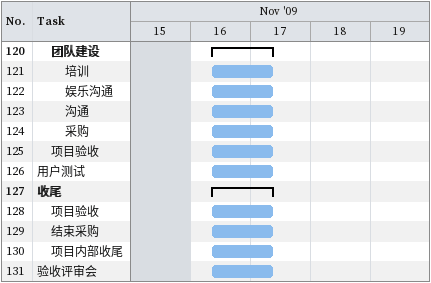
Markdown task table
| ID | Level | Task | Start | Finish |
|---|---|---|---|---|
| 120 | 2 | **团队建设** | 2009-11-16 | 2009-11-17 |
| 121 | 3 | 培训 | 2009-11-16 | 2009-11-17 |
| 122 | 3 | 娱乐沟通 | 2009-11-16 | 2009-11-17 |
| 123 | 3 | 沟通 | 2009-11-16 | 2009-11-17 |
| 124 | 3 | 采购 | 2009-11-16 | 2009-11-17 |
| 125 | 2 | 项目验收 | 2009-11-16 | 2009-11-17 |
| 126 | 1 | 用户测试 | 2009-11-16 | 2009-11-17 |
| 127 | 1 | **收尾** | 2009-11-16 | 2009-11-17 |
| 128 | 2 | 项目验收 | 2009-11-16 | 2009-11-17 |
| 129 | 2 | 结束采购 | 2009-11-16 | 2009-11-17 |
| 130 | 2 | 项目内部收尾 | 2009-11-16 | 2009-11-17 |
| 131 | 1 | 验收评审会 | 2009-11-16 | 2009-11-17 |
